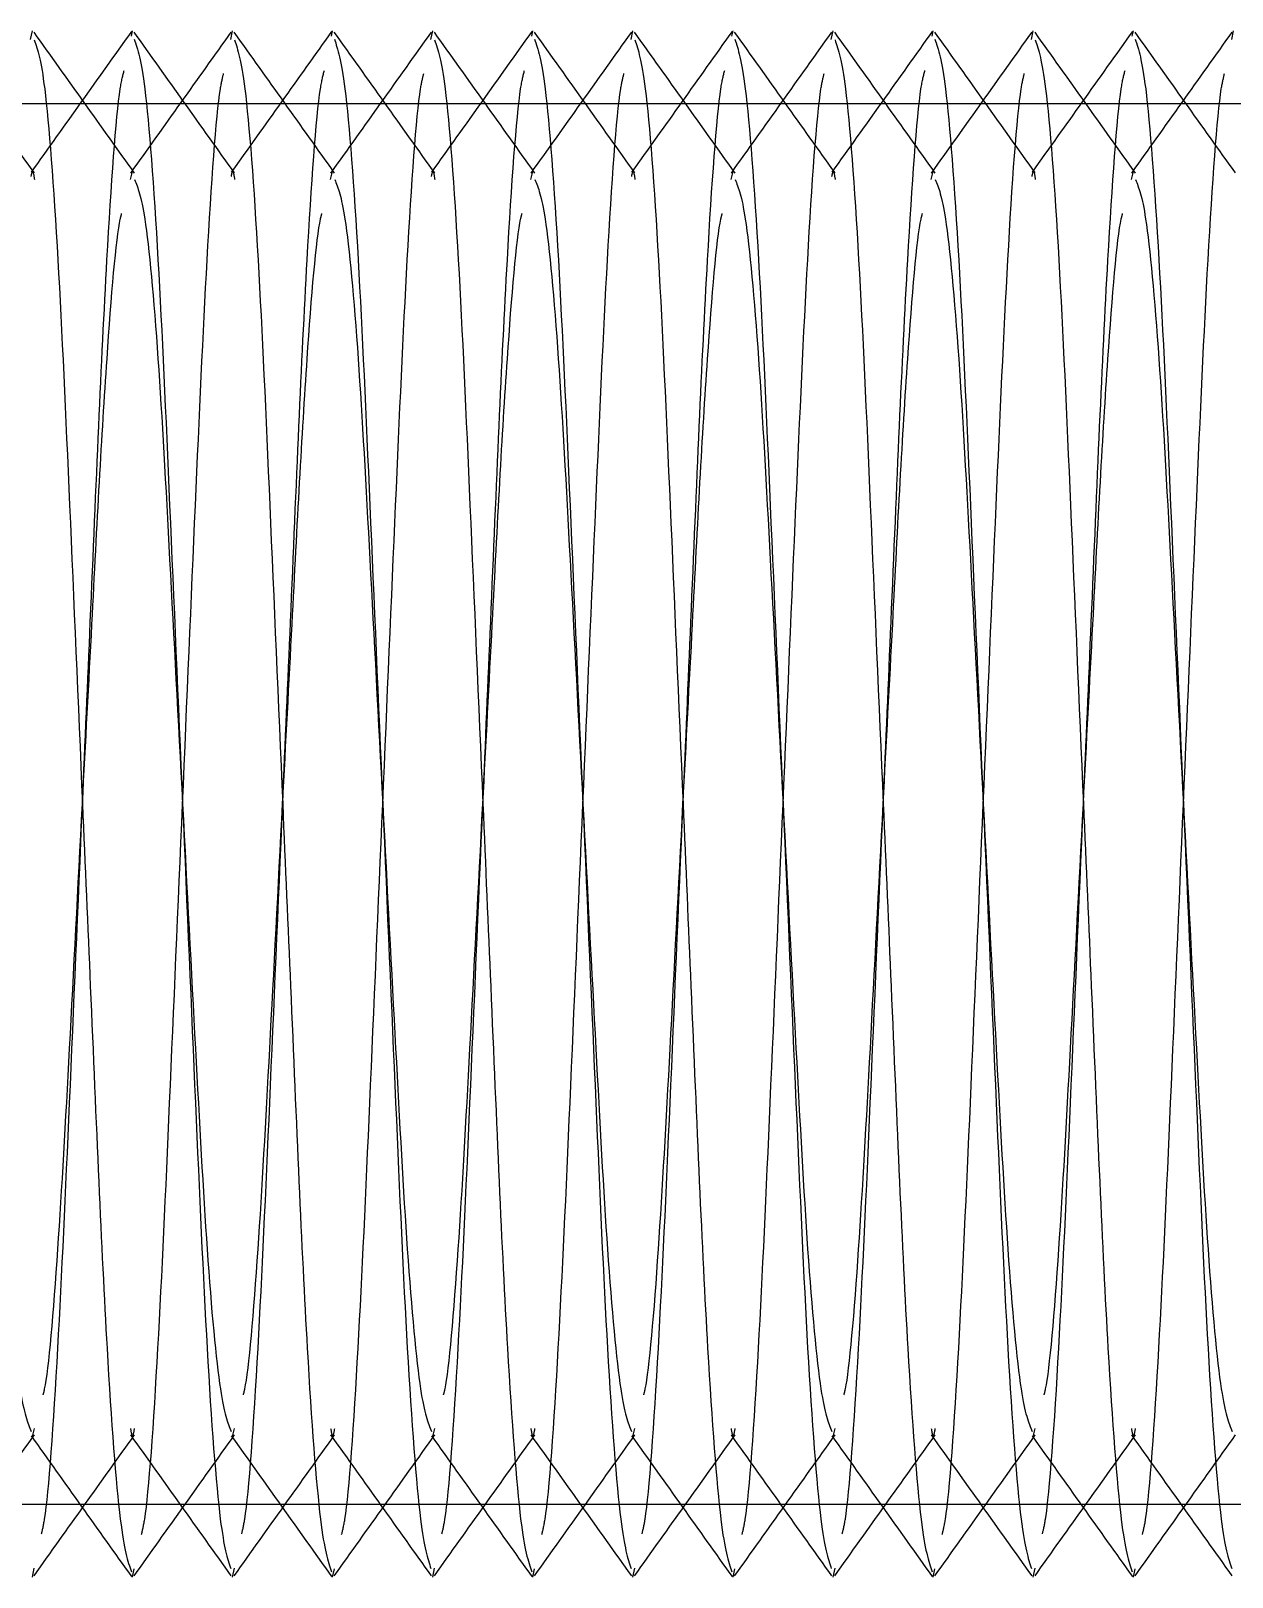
# Model space of a CAD drawing. Header units: metres. Extents: x 0 to 21025, y 0 to 14850.
# Drawn here: x 2268.36 to 2280.36, y 13176.95 to 13192.41 of the extents above; entities that cross this region are included whole.
import ezdxf

# ---------------------------------------------------------------- set-up
doc = ezdxf.new("R2010")
doc.units = ezdxf.units.M
doc.header["$LTSCALE"] = 25
doc.linetypes.add('HIDDEN2', pattern=[4.7625, 3.175, -1.5875])
doc.layers.add('ST1', color=7, linetype='HIDDEN2')

msp = doc.modelspace()

# ---------------------------------------------------------------- linework, layer by layer
at = {"layer": 'ST1'}
for p, q in [((2268.352, 13192.324), (2268.37, 13192.409)), ((2269.359, 13192.357), (2269.37, 13192.409)), ((2270.352, 13192.324), (2270.37, 13192.409)), ((2271.359, 13192.357), (2271.37, 13192.409)), ((2272.352, 13192.324), (2272.37, 13192.409)), ((2273.359, 13192.357), (2273.37, 13192.409)), ((2274.352, 13192.324), (2274.37, 13192.409)), ((2275.359, 13192.357), (2275.37, 13192.409)), ((2276.352, 13192.324), (2276.37, 13192.409)), ((2277.359, 13192.357), (2277.37, 13192.409)), ((2278.352, 13192.324), (2278.37, 13192.409)), ((2279.359, 13192.357), (2279.37, 13192.409)), ((2280.352, 13192.324), (2280.37, 13192.409)), ((2283.346, 13191.681), (2258.346, 13191.681)), ((2269.35, 13190.923), (2269.37, 13191.003)), ((2271.35, 13190.923), (2271.37, 13191.003)), ((2273.35, 13190.923), (2273.37, 13191.003)), ((2275.35, 13190.923), (2275.37, 13191.003)), ((2277.35, 13190.923), (2277.37, 13191.003)), ((2279.35, 13190.923), (2279.37, 13191.003)), ((2268.37, 13178.36), (2268.39, 13178.438)), ((2270.37, 13178.36), (2270.39, 13178.438)), ((2272.37, 13178.36), (2272.39, 13178.438)), ((2274.37, 13178.36), (2274.39, 13178.438)), ((2276.37, 13178.36), (2276.39, 13178.438)), ((2278.37, 13178.36), (2278.39, 13178.438)), ((2258.346, 13177.681), (2283.346, 13177.681)), ((2268.37, 13176.954), (2268.389, 13177.042)), ((2269.37, 13176.954), (2269.387, 13177.035)), ((2270.37, 13176.954), (2270.389, 13177.042)), ((2271.37, 13176.954), (2271.387, 13177.035)), ((2272.37, 13176.954), (2272.389, 13177.042)), ((2273.37, 13176.954), (2273.387, 13177.035)), ((2274.37, 13176.954), (2274.389, 13177.042)), ((2275.37, 13176.954), (2275.387, 13177.035)), ((2276.37, 13176.954), (2276.389, 13177.042)), ((2277.37, 13176.954), (2277.387, 13177.035)), ((2278.37, 13176.954), (2278.389, 13177.042)), ((2279.37, 13176.954), (2279.387, 13177.035))]:
    msp.add_line(p, q, dxfattribs=at)
for points, knots in [([(2268.39, 13190.989), (2268.222, 13191.223), (2267.888, 13191.693), (2267.553, 13192.163), (2267.386, 13192.397)], [0, 0, 0, 0, 0.499937, 1, 1, 1, 1]), ([(2269.36, 13192.404), (2269.193, 13192.169), (2268.859, 13191.7), (2268.525, 13191.231), (2268.357, 13190.997)], [0, 0, 0, 0, 0.500035, 1, 1, 1, 1]), ([(2269.39, 13190.988), (2269.223, 13191.223), (2268.889, 13191.692), (2268.554, 13192.161), (2268.387, 13192.395)], [0, 0, 0, 0, 0.49997, 1, 1, 1, 1]), ([(2268.389, 13192.32), (2268.423, 13192.218), (2268.498, 13191.992), (2268.627, 13190.27), (2268.74, 13187.721), (2268.853, 13185.083), (2268.954, 13182.757), (2269.033, 13180.862), (2269.127, 13178.922), (2269.246, 13177.34), (2269.323, 13177.113), (2269.359, 13177.006)], [0, 0, 0, 0, 0.108328, 0.239496, 0.365485, 0.495517, 0.57381, 0.663359, 0.752437, 0.883605, 1, 1, 1, 1]), ([(2270.354, 13192.397), (2270.187, 13192.162), (2269.852, 13191.692), (2269.518, 13191.223), (2269.35, 13190.988)], [0, 0, 0, 0, 0.50006, 1, 1, 1, 1]), ([(2270.39, 13190.989), (2270.222, 13191.223), (2269.888, 13191.693), (2269.553, 13192.163), (2269.386, 13192.397)], [0, 0, 0, 0, 0.499937, 1, 1, 1, 1]), ([(2269.387, 13192.327), (2269.422, 13192.224), (2269.497, 13191.997), (2269.627, 13190.271), (2269.74, 13187.719), (2269.87, 13184.681), (2270.001, 13181.643), (2270.113, 13179.092), (2270.243, 13177.367), (2270.318, 13177.141), (2270.352, 13177.038)], [0, 0, 0, 0, 0.1105714, 0.242596, 0.3694081, 0.5002899, 0.6311716, 0.7579837, 0.8900083, 1, 1, 1, 1]), ([(2271.36, 13192.404), (2271.193, 13192.169), (2270.859, 13191.7), (2270.525, 13191.231), (2270.357, 13190.997)], [0, 0, 0, 0, 0.500035, 1, 1, 1, 1]), ([(2271.39, 13190.988), (2271.223, 13191.223), (2270.889, 13191.692), (2270.554, 13192.161), (2270.387, 13192.395)], [0, 0, 0, 0, 0.49997, 1, 1, 1, 1]), ([(2270.389, 13192.32), (2270.423, 13192.218), (2270.498, 13191.992), (2270.627, 13190.27), (2270.74, 13187.721), (2270.853, 13185.083), (2270.954, 13182.757), (2271.033, 13180.862), (2271.127, 13178.922), (2271.246, 13177.34), (2271.323, 13177.113), (2271.359, 13177.006)], [0, 0, 0, 0, 0.108328, 0.239496, 0.365485, 0.495517, 0.57381, 0.663359, 0.752437, 0.883605, 1, 1, 1, 1]), ([(2272.354, 13192.397), (2272.187, 13192.162), (2271.852, 13191.692), (2271.518, 13191.223), (2271.35, 13190.988)], [0, 0, 0, 0, 0.5000596, 1, 1, 1, 1]), ([(2272.39, 13190.989), (2272.222, 13191.223), (2271.888, 13191.693), (2271.553, 13192.163), (2271.386, 13192.397)], [0, 0, 0, 0, 0.4999369, 1, 1, 1, 1]), ([(2271.387, 13192.327), (2271.422, 13192.224), (2271.497, 13191.997), (2271.627, 13190.271), (2271.74, 13187.719), (2271.87, 13184.681), (2272.001, 13181.643), (2272.113, 13179.092), (2272.243, 13177.367), (2272.318, 13177.141), (2272.352, 13177.038)], [0, 0, 0, 0, 0.1105714, 0.242596, 0.3694081, 0.5002899, 0.6311716, 0.7579837, 0.8900083, 1, 1, 1, 1]), ([(2273.36, 13192.404), (2273.193, 13192.169), (2272.859, 13191.7), (2272.525, 13191.231), (2272.357, 13190.997)], [0, 0, 0, 0, 0.500035, 1, 1, 1, 1]), ([(2273.39, 13190.988), (2273.223, 13191.223), (2272.889, 13191.692), (2272.554, 13192.161), (2272.387, 13192.395)], [0, 0, 0, 0, 0.49997, 1, 1, 1, 1]), ([(2272.389, 13192.32), (2272.423, 13192.218), (2272.498, 13191.992), (2272.627, 13190.27), (2272.74, 13187.721), (2272.853, 13185.083), (2272.954, 13182.757), (2273.033, 13180.862), (2273.127, 13178.922), (2273.246, 13177.34), (2273.323, 13177.113), (2273.359, 13177.006)], [0, 0, 0, 0, 0.108328, 0.239496, 0.365485, 0.495517, 0.57381, 0.663359, 0.752437, 0.883605, 1, 1, 1, 1]), ([(2274.354, 13192.397), (2274.187, 13192.162), (2273.852, 13191.692), (2273.518, 13191.223), (2273.35, 13190.988)], [0, 0, 0, 0, 0.50006, 1, 1, 1, 1]), ([(2274.39, 13190.989), (2274.222, 13191.223), (2273.888, 13191.693), (2273.553, 13192.163), (2273.386, 13192.397)], [0, 0, 0, 0, 0.4999369, 1, 1, 1, 1]), ([(2273.387, 13192.327), (2273.422, 13192.224), (2273.497, 13191.997), (2273.627, 13190.271), (2273.74, 13187.719), (2273.87, 13184.681), (2274.001, 13181.643), (2274.113, 13179.092), (2274.243, 13177.367), (2274.318, 13177.141), (2274.352, 13177.038)], [0, 0, 0, 0, 0.110571, 0.242596, 0.369408, 0.50029, 0.631172, 0.757984, 0.890008, 1, 1, 1, 1]), ([(2275.36, 13192.404), (2275.193, 13192.169), (2274.859, 13191.7), (2274.525, 13191.231), (2274.357, 13190.997)], [0, 0, 0, 0, 0.500035, 1, 1, 1, 1]), ([(2275.39, 13190.988), (2275.223, 13191.223), (2274.889, 13191.692), (2274.554, 13192.161), (2274.387, 13192.395)], [0, 0, 0, 0, 0.49997, 1, 1, 1, 1]), ([(2274.389, 13192.32), (2274.423, 13192.218), (2274.498, 13191.992), (2274.627, 13190.27), (2274.74, 13187.721), (2274.853, 13185.083), (2274.954, 13182.757), (2275.033, 13180.862), (2275.127, 13178.922), (2275.246, 13177.34), (2275.323, 13177.113), (2275.359, 13177.006)], [0, 0, 0, 0, 0.108328, 0.239496, 0.365485, 0.495517, 0.57381, 0.663359, 0.752437, 0.883605, 1, 1, 1, 1]), ([(2276.354, 13192.397), (2276.187, 13192.162), (2275.852, 13191.692), (2275.518, 13191.223), (2275.35, 13190.988)], [0, 0, 0, 0, 0.50006, 1, 1, 1, 1]), ([(2276.39, 13190.989), (2276.222, 13191.223), (2275.888, 13191.693), (2275.553, 13192.163), (2275.386, 13192.397)], [0, 0, 0, 0, 0.499937, 1, 1, 1, 1]), ([(2275.387, 13192.327), (2275.422, 13192.224), (2275.497, 13191.997), (2275.627, 13190.271), (2275.74, 13187.719), (2275.87, 13184.681), (2276.001, 13181.643), (2276.113, 13179.092), (2276.243, 13177.367), (2276.318, 13177.141), (2276.352, 13177.038)], [0, 0, 0, 0, 0.1105714, 0.242596, 0.3694081, 0.5002899, 0.6311716, 0.7579837, 0.8900083, 1, 1, 1, 1]), ([(2277.36, 13192.404), (2277.193, 13192.169), (2276.859, 13191.7), (2276.525, 13191.231), (2276.357, 13190.997)], [0, 0, 0, 0, 0.500035, 1, 1, 1, 1]), ([(2277.39, 13190.988), (2277.223, 13191.223), (2276.889, 13191.692), (2276.554, 13192.161), (2276.387, 13192.395)], [0, 0, 0, 0, 0.49997, 1, 1, 1, 1]), ([(2276.389, 13192.32), (2276.423, 13192.218), (2276.498, 13191.992), (2276.627, 13190.27), (2276.74, 13187.721), (2276.853, 13185.083), (2276.954, 13182.757), (2277.033, 13180.862), (2277.127, 13178.922), (2277.246, 13177.34), (2277.323, 13177.113), (2277.359, 13177.006)], [0, 0, 0, 0, 0.108328, 0.239496, 0.365485, 0.495517, 0.57381, 0.663359, 0.752437, 0.883605, 1, 1, 1, 1]), ([(2278.354, 13192.397), (2278.187, 13192.162), (2277.852, 13191.692), (2277.518, 13191.223), (2277.35, 13190.988)], [0, 0, 0, 0, 0.50006, 1, 1, 1, 1]), ([(2278.39, 13190.989), (2278.222, 13191.223), (2277.888, 13191.693), (2277.553, 13192.163), (2277.386, 13192.397)], [0, 0, 0, 0, 0.4999369, 1, 1, 1, 1]), ([(2277.387, 13192.327), (2277.422, 13192.224), (2277.497, 13191.997), (2277.627, 13190.271), (2277.74, 13187.719), (2277.87, 13184.681), (2278.001, 13181.643), (2278.113, 13179.092), (2278.243, 13177.367), (2278.318, 13177.141), (2278.352, 13177.038)], [0, 0, 0, 0, 0.1105714, 0.242596, 0.3694081, 0.5002899, 0.6311716, 0.7579837, 0.8900083, 1, 1, 1, 1]), ([(2279.36, 13192.404), (2279.193, 13192.169), (2278.859, 13191.7), (2278.525, 13191.231), (2278.357, 13190.997)], [0, 0, 0, 0, 0.500035, 1, 1, 1, 1]), ([(2279.39, 13190.988), (2279.223, 13191.223), (2278.889, 13191.692), (2278.554, 13192.161), (2278.387, 13192.395)], [0, 0, 0, 0, 0.49997, 1, 1, 1, 1]), ([(2278.389, 13192.32), (2278.423, 13192.218), (2278.498, 13191.992), (2278.627, 13190.27), (2278.74, 13187.721), (2278.853, 13185.083), (2278.954, 13182.757), (2279.033, 13180.862), (2279.127, 13178.922), (2279.246, 13177.34), (2279.323, 13177.113), (2279.359, 13177.006)], [0, 0, 0, 0, 0.108328, 0.239496, 0.365485, 0.495517, 0.57381, 0.663359, 0.752437, 0.883605, 1, 1, 1, 1]), ([(2280.354, 13192.397), (2280.187, 13192.162), (2279.852, 13191.692), (2279.518, 13191.223), (2279.35, 13190.988)], [0, 0, 0, 0, 0.50006, 1, 1, 1, 1]), ([(2280.39, 13190.989), (2280.222, 13191.223), (2279.888, 13191.693), (2279.553, 13192.163), (2279.386, 13192.397)], [0, 0, 0, 0, 0.499937, 1, 1, 1, 1]), ([(2279.387, 13192.327), (2279.422, 13192.224), (2279.497, 13191.997), (2279.627, 13190.271), (2279.74, 13187.719), (2279.87, 13184.681), (2280.001, 13181.643), (2280.113, 13179.092), (2280.243, 13177.367), (2280.318, 13177.141), (2280.352, 13177.038)], [0, 0, 0, 0, 0.1105714, 0.242596, 0.3694081, 0.5002899, 0.6311716, 0.7579837, 0.8900083, 1, 1, 1, 1]), ([(2268.461, 13177.385), (2268.471, 13177.426), (2268.523, 13177.631), (2268.627, 13179.128), (2268.74, 13181.631), (2268.853, 13184.282), (2268.954, 13186.604), (2269.033, 13188.506), (2269.126, 13190.417), (2269.22, 13191.759), (2269.274, 13191.965), (2269.287, 13192.014)], [0, 0, 0, 0, 0.038658, 0.193158, 0.341558, 0.49472, 0.586939, 0.692417, 0.79734, 0.95184, 1, 1, 1, 1]), ([(2269.46, 13177.378), (2269.47, 13177.42), (2269.523, 13177.626), (2269.627, 13179.127), (2269.74, 13181.634), (2269.87, 13184.681), (2270.001, 13187.728), (2270.113, 13190.235), (2270.218, 13191.735), (2270.27, 13191.94), (2270.28, 13191.982)], [0, 0, 0, 0, 0.040767, 0.196457, 0.346, 0.500342, 0.654684, 0.804227, 0.959916, 1, 1, 1, 1]), ([(2270.461, 13177.385), (2270.471, 13177.426), (2270.523, 13177.631), (2270.627, 13179.128), (2270.74, 13181.631), (2270.853, 13184.282), (2270.954, 13186.604), (2271.033, 13188.506), (2271.126, 13190.417), (2271.22, 13191.759), (2271.274, 13191.965), (2271.287, 13192.014)], [0, 0, 0, 0, 0.038658, 0.193158, 0.341558, 0.49472, 0.586939, 0.692417, 0.79734, 0.95184, 1, 1, 1, 1]), ([(2271.46, 13177.378), (2271.47, 13177.42), (2271.523, 13177.626), (2271.627, 13179.127), (2271.74, 13181.634), (2271.87, 13184.681), (2272.001, 13187.728), (2272.113, 13190.235), (2272.218, 13191.735), (2272.27, 13191.94), (2272.28, 13191.982)], [0, 0, 0, 0, 0.040767, 0.196457, 0.346, 0.500342, 0.654684, 0.804227, 0.959916, 1, 1, 1, 1]), ([(2272.461, 13177.385), (2272.471, 13177.426), (2272.523, 13177.631), (2272.627, 13179.128), (2272.74, 13181.631), (2272.853, 13184.282), (2272.954, 13186.604), (2273.033, 13188.506), (2273.126, 13190.417), (2273.22, 13191.759), (2273.274, 13191.965), (2273.287, 13192.014)], [0, 0, 0, 0, 0.0386582, 0.1931578, 0.3415577, 0.4947199, 0.5869387, 0.6924168, 0.7973402, 0.9518398, 1, 1, 1, 1]), ([(2273.46, 13177.378), (2273.47, 13177.42), (2273.523, 13177.626), (2273.627, 13179.127), (2273.74, 13181.634), (2273.87, 13184.681), (2274.001, 13187.728), (2274.113, 13190.235), (2274.218, 13191.735), (2274.27, 13191.94), (2274.28, 13191.982)], [0, 0, 0, 0, 0.040767, 0.196457, 0.346, 0.500342, 0.654684, 0.804227, 0.959916, 1, 1, 1, 1]), ([(2274.461, 13177.385), (2274.471, 13177.426), (2274.523, 13177.631), (2274.627, 13179.128), (2274.74, 13181.631), (2274.853, 13184.282), (2274.954, 13186.604), (2275.033, 13188.506), (2275.126, 13190.417), (2275.22, 13191.759), (2275.274, 13191.965), (2275.287, 13192.014)], [0, 0, 0, 0, 0.038658, 0.193158, 0.341558, 0.49472, 0.586939, 0.692417, 0.79734, 0.95184, 1, 1, 1, 1]), ([(2275.46, 13177.378), (2275.47, 13177.42), (2275.523, 13177.626), (2275.627, 13179.127), (2275.74, 13181.634), (2275.87, 13184.681), (2276.001, 13187.728), (2276.113, 13190.235), (2276.218, 13191.735), (2276.27, 13191.94), (2276.28, 13191.982)], [0, 0, 0, 0, 0.040767, 0.196457, 0.346, 0.500342, 0.654684, 0.804227, 0.959916, 1, 1, 1, 1]), ([(2276.461, 13177.385), (2276.471, 13177.426), (2276.523, 13177.631), (2276.627, 13179.128), (2276.74, 13181.631), (2276.853, 13184.282), (2276.954, 13186.604), (2277.033, 13188.506), (2277.126, 13190.417), (2277.22, 13191.759), (2277.274, 13191.965), (2277.287, 13192.014)], [0, 0, 0, 0, 0.038658, 0.193158, 0.341558, 0.49472, 0.586939, 0.692417, 0.79734, 0.95184, 1, 1, 1, 1]), ([(2277.46, 13177.378), (2277.47, 13177.42), (2277.523, 13177.626), (2277.627, 13179.127), (2277.74, 13181.634), (2277.87, 13184.681), (2278.001, 13187.728), (2278.113, 13190.235), (2278.218, 13191.735), (2278.27, 13191.94), (2278.28, 13191.982)], [0, 0, 0, 0, 0.040767, 0.196457, 0.346, 0.500342, 0.654684, 0.804227, 0.959916, 1, 1, 1, 1]), ([(2278.461, 13177.385), (2278.471, 13177.426), (2278.523, 13177.631), (2278.627, 13179.128), (2278.74, 13181.631), (2278.853, 13184.282), (2278.954, 13186.604), (2279.033, 13188.506), (2279.126, 13190.417), (2279.22, 13191.759), (2279.274, 13191.965), (2279.287, 13192.014)], [0, 0, 0, 0, 0.038658, 0.193158, 0.341558, 0.49472, 0.586939, 0.692417, 0.79734, 0.95184, 1, 1, 1, 1]), ([(2279.46, 13177.378), (2279.47, 13177.42), (2279.523, 13177.626), (2279.627, 13179.127), (2279.74, 13181.634), (2279.87, 13184.681), (2280.001, 13187.728), (2280.113, 13190.235), (2280.218, 13191.735), (2280.27, 13191.94), (2280.28, 13191.982)], [0, 0, 0, 0, 0.040767, 0.196457, 0.346, 0.500342, 0.654684, 0.804227, 0.959916, 1, 1, 1, 1]), ([(2267.391, 13190.923), (2267.424, 13190.841), (2267.498, 13190.656), (2267.627, 13189.253), (2267.74, 13187.167), (2267.87, 13184.681), (2268.001, 13182.196), (2268.113, 13180.107), (2268.245, 13178.683), (2268.322, 13178.497), (2268.357, 13178.41)], [0, 0, 0, 0, 0.106972, 0.238781, 0.365377, 0.496042, 0.626708, 0.753304, 0.885113, 1, 1, 1, 1]), ([(2268.357, 13190.953), (2268.362, 13190.976), (2268.373, 13191.035), (2268.384, 13190.966), (2268.39, 13190.924)], [0, 0, 0, 0, 0.390533, 1, 1, 1, 1]), ([(2269.391, 13190.923), (2269.424, 13190.841), (2269.498, 13190.656), (2269.627, 13189.253), (2269.74, 13187.167), (2269.87, 13184.681), (2270.001, 13182.196), (2270.113, 13180.107), (2270.245, 13178.683), (2270.322, 13178.497), (2270.357, 13178.41)], [0, 0, 0, 0, 0.106972, 0.238781, 0.365377, 0.496042, 0.626708, 0.753304, 0.885113, 1, 1, 1, 1]), ([(2270.357, 13190.953), (2270.362, 13190.976), (2270.373, 13191.035), (2270.384, 13190.966), (2270.39, 13190.924)], [0, 0, 0, 0, 0.390533, 1, 1, 1, 1]), ([(2271.391, 13190.923), (2271.424, 13190.841), (2271.498, 13190.656), (2271.627, 13189.253), (2271.74, 13187.167), (2271.87, 13184.681), (2272.001, 13182.196), (2272.113, 13180.107), (2272.245, 13178.683), (2272.322, 13178.497), (2272.357, 13178.41)], [0, 0, 0, 0, 0.106972, 0.238781, 0.365377, 0.496042, 0.626708, 0.753304, 0.885113, 1, 1, 1, 1]), ([(2272.357, 13190.953), (2272.362, 13190.976), (2272.373, 13191.035), (2272.384, 13190.966), (2272.39, 13190.924)], [0, 0, 0, 0, 0.390533, 1, 1, 1, 1]), ([(2273.391, 13190.923), (2273.424, 13190.841), (2273.498, 13190.656), (2273.627, 13189.253), (2273.74, 13187.167), (2273.87, 13184.681), (2274.001, 13182.196), (2274.113, 13180.107), (2274.245, 13178.683), (2274.322, 13178.497), (2274.357, 13178.41)], [0, 0, 0, 0, 0.106972, 0.238781, 0.365377, 0.496042, 0.626708, 0.753304, 0.885113, 1, 1, 1, 1]), ([(2274.357, 13190.953), (2274.362, 13190.976), (2274.373, 13191.035), (2274.384, 13190.966), (2274.39, 13190.924)], [0, 0, 0, 0, 0.390533, 1, 1, 1, 1]), ([(2275.391, 13190.923), (2275.424, 13190.841), (2275.498, 13190.656), (2275.627, 13189.253), (2275.74, 13187.167), (2275.87, 13184.681), (2276.001, 13182.196), (2276.113, 13180.107), (2276.245, 13178.683), (2276.322, 13178.497), (2276.357, 13178.41)], [0, 0, 0, 0, 0.106972, 0.238781, 0.365377, 0.496042, 0.626708, 0.753304, 0.885113, 1, 1, 1, 1]), ([(2276.357, 13190.953), (2276.362, 13190.976), (2276.373, 13191.035), (2276.384, 13190.966), (2276.39, 13190.924)], [0, 0, 0, 0, 0.390533, 1, 1, 1, 1]), ([(2277.391, 13190.923), (2277.424, 13190.841), (2277.498, 13190.656), (2277.627, 13189.253), (2277.74, 13187.167), (2277.87, 13184.681), (2278.001, 13182.196), (2278.113, 13180.107), (2278.245, 13178.683), (2278.322, 13178.497), (2278.357, 13178.41)], [0, 0, 0, 0, 0.106972, 0.238781, 0.365377, 0.496042, 0.626708, 0.753304, 0.885113, 1, 1, 1, 1]), ([(2278.357, 13190.953), (2278.362, 13190.976), (2278.373, 13191.035), (2278.384, 13190.966), (2278.39, 13190.924)], [0, 0, 0, 0, 0.390533, 1, 1, 1, 1]), ([(2279.391, 13190.923), (2279.424, 13190.841), (2279.498, 13190.656), (2279.627, 13189.253), (2279.74, 13187.167), (2279.87, 13184.681), (2280.001, 13182.196), (2280.113, 13180.107), (2280.245, 13178.683), (2280.322, 13178.497), (2280.357, 13178.41)], [0, 0, 0, 0, 0.106972, 0.238781, 0.365377, 0.496042, 0.626708, 0.753304, 0.885113, 1, 1, 1, 1]), ([(2268.478, 13178.777), (2268.483, 13178.794), (2268.529, 13178.959), (2268.628, 13180.15), (2268.74, 13182.183), (2268.858, 13184.462), (2268.962, 13186.412), (2269.04, 13187.942), (2269.129, 13189.394), (2269.211, 13190.403), (2269.258, 13190.567), (2269.262, 13190.584)], [0, 0, 0, 0, 0.019148, 0.181961, 0.338335, 0.499736, 0.617516, 0.717853, 0.818619, 0.981432, 1, 1, 1, 1]), ([(2270.478, 13178.777), (2270.483, 13178.794), (2270.529, 13178.959), (2270.628, 13180.15), (2270.74, 13182.183), (2270.858, 13184.462), (2270.962, 13186.412), (2271.04, 13187.942), (2271.129, 13189.394), (2271.211, 13190.403), (2271.258, 13190.567), (2271.262, 13190.584)], [0, 0, 0, 0, 0.0191483, 0.1819613, 0.3383353, 0.4997364, 0.6175161, 0.7178528, 0.8186194, 0.9814324, 1, 1, 1, 1]), ([(2272.478, 13178.777), (2272.483, 13178.794), (2272.529, 13178.959), (2272.628, 13180.15), (2272.74, 13182.183), (2272.858, 13184.462), (2272.962, 13186.412), (2273.04, 13187.942), (2273.129, 13189.394), (2273.211, 13190.403), (2273.258, 13190.567), (2273.262, 13190.584)], [0, 0, 0, 0, 0.019148, 0.181961, 0.338335, 0.499736, 0.617516, 0.717853, 0.818619, 0.981432, 1, 1, 1, 1]), ([(2274.478, 13178.777), (2274.483, 13178.794), (2274.529, 13178.959), (2274.628, 13180.15), (2274.74, 13182.183), (2274.858, 13184.462), (2274.962, 13186.412), (2275.04, 13187.942), (2275.129, 13189.394), (2275.211, 13190.403), (2275.258, 13190.567), (2275.262, 13190.584)], [0, 0, 0, 0, 0.0191483, 0.1819613, 0.3383353, 0.4997364, 0.6175161, 0.7178528, 0.8186194, 0.9814324, 1, 1, 1, 1]), ([(2276.478, 13178.777), (2276.483, 13178.794), (2276.529, 13178.959), (2276.628, 13180.15), (2276.74, 13182.183), (2276.858, 13184.462), (2276.962, 13186.412), (2277.04, 13187.942), (2277.129, 13189.394), (2277.211, 13190.403), (2277.258, 13190.567), (2277.262, 13190.584)], [0, 0, 0, 0, 0.019148, 0.181961, 0.338335, 0.499736, 0.617516, 0.717853, 0.818619, 0.981432, 1, 1, 1, 1]), ([(2278.478, 13178.777), (2278.483, 13178.794), (2278.529, 13178.959), (2278.628, 13180.15), (2278.74, 13182.183), (2278.858, 13184.462), (2278.962, 13186.412), (2279.04, 13187.942), (2279.129, 13189.394), (2279.211, 13190.403), (2279.258, 13190.567), (2279.262, 13190.584)], [0, 0, 0, 0, 0.0191483, 0.1819613, 0.3383353, 0.4997364, 0.6175161, 0.7178528, 0.8186194, 0.9814324, 1, 1, 1, 1]), ([(2267.386, 13176.965), (2267.553, 13177.2), (2267.888, 13177.669), (2268.222, 13178.139), (2268.39, 13178.374)], [0, 0, 0, 0, 0.500063, 1, 1, 1, 1]), ([(2268.357, 13178.366), (2268.525, 13178.131), (2268.859, 13177.662), (2269.193, 13177.193), (2269.36, 13176.958)], [0, 0, 0, 0, 0.499965, 1, 1, 1, 1]), ([(2268.387, 13176.967), (2268.554, 13177.202), (2268.889, 13177.671), (2269.223, 13178.14), (2269.39, 13178.374)], [0, 0, 0, 0, 0.50003, 1, 1, 1, 1]), ([(2269.35, 13178.44), (2269.357, 13178.4), (2269.37, 13178.32), (2269.384, 13178.4), (2269.391, 13178.439)], [0, 0, 0, 0, 0.50176, 1, 1, 1, 1]), ([(2269.35, 13178.374), (2269.518, 13178.14), (2269.852, 13177.67), (2270.187, 13177.201), (2270.354, 13176.966)], [0, 0, 0, 0, 0.49994, 1, 1, 1, 1]), ([(2269.386, 13176.965), (2269.553, 13177.2), (2269.888, 13177.669), (2270.222, 13178.139), (2270.39, 13178.374)], [0, 0, 0, 0, 0.500063, 1, 1, 1, 1]), ([(2270.357, 13178.366), (2270.525, 13178.131), (2270.859, 13177.662), (2271.193, 13177.193), (2271.36, 13176.958)], [0, 0, 0, 0, 0.499965, 1, 1, 1, 1]), ([(2270.387, 13176.967), (2270.554, 13177.202), (2270.889, 13177.671), (2271.223, 13178.14), (2271.39, 13178.374)], [0, 0, 0, 0, 0.50003, 1, 1, 1, 1]), ([(2271.35, 13178.44), (2271.357, 13178.4), (2271.37, 13178.32), (2271.384, 13178.4), (2271.391, 13178.439)], [0, 0, 0, 0, 0.50176, 1, 1, 1, 1]), ([(2271.35, 13178.374), (2271.518, 13178.14), (2271.852, 13177.67), (2272.187, 13177.201), (2272.354, 13176.966)], [0, 0, 0, 0, 0.49994, 1, 1, 1, 1]), ([(2271.386, 13176.965), (2271.553, 13177.2), (2271.888, 13177.669), (2272.222, 13178.139), (2272.39, 13178.374)], [0, 0, 0, 0, 0.5000631, 1, 1, 1, 1]), ([(2272.357, 13178.366), (2272.525, 13178.131), (2272.859, 13177.662), (2273.193, 13177.193), (2273.36, 13176.958)], [0, 0, 0, 0, 0.499965, 1, 1, 1, 1]), ([(2272.387, 13176.967), (2272.554, 13177.202), (2272.889, 13177.671), (2273.223, 13178.14), (2273.39, 13178.374)], [0, 0, 0, 0, 0.50003, 1, 1, 1, 1]), ([(2273.35, 13178.44), (2273.357, 13178.4), (2273.37, 13178.32), (2273.384, 13178.4), (2273.391, 13178.439)], [0, 0, 0, 0, 0.50176, 1, 1, 1, 1]), ([(2273.35, 13178.374), (2273.518, 13178.14), (2273.852, 13177.67), (2274.187, 13177.201), (2274.354, 13176.966)], [0, 0, 0, 0, 0.49994, 1, 1, 1, 1]), ([(2273.386, 13176.965), (2273.553, 13177.2), (2273.888, 13177.669), (2274.222, 13178.139), (2274.39, 13178.374)], [0, 0, 0, 0, 0.5000631, 1, 1, 1, 1]), ([(2274.357, 13178.366), (2274.525, 13178.131), (2274.859, 13177.662), (2275.193, 13177.193), (2275.36, 13176.958)], [0, 0, 0, 0, 0.499965, 1, 1, 1, 1]), ([(2274.387, 13176.967), (2274.554, 13177.202), (2274.889, 13177.671), (2275.223, 13178.14), (2275.39, 13178.374)], [0, 0, 0, 0, 0.50003, 1, 1, 1, 1]), ([(2275.35, 13178.44), (2275.357, 13178.4), (2275.37, 13178.32), (2275.384, 13178.4), (2275.391, 13178.439)], [0, 0, 0, 0, 0.50176, 1, 1, 1, 1]), ([(2275.35, 13178.374), (2275.518, 13178.14), (2275.852, 13177.67), (2276.187, 13177.201), (2276.354, 13176.966)], [0, 0, 0, 0, 0.49994, 1, 1, 1, 1]), ([(2275.386, 13176.965), (2275.553, 13177.2), (2275.888, 13177.669), (2276.222, 13178.139), (2276.39, 13178.374)], [0, 0, 0, 0, 0.5000631, 1, 1, 1, 1]), ([(2276.357, 13178.366), (2276.525, 13178.131), (2276.859, 13177.662), (2277.193, 13177.193), (2277.36, 13176.958)], [0, 0, 0, 0, 0.499965, 1, 1, 1, 1]), ([(2276.387, 13176.967), (2276.554, 13177.202), (2276.889, 13177.671), (2277.223, 13178.14), (2277.39, 13178.374)], [0, 0, 0, 0, 0.50003, 1, 1, 1, 1]), ([(2277.35, 13178.44), (2277.357, 13178.4), (2277.37, 13178.32), (2277.384, 13178.4), (2277.391, 13178.439)], [0, 0, 0, 0, 0.50176, 1, 1, 1, 1]), ([(2277.35, 13178.374), (2277.518, 13178.14), (2277.852, 13177.67), (2278.187, 13177.201), (2278.354, 13176.966)], [0, 0, 0, 0, 0.49994, 1, 1, 1, 1]), ([(2277.386, 13176.965), (2277.553, 13177.2), (2277.888, 13177.669), (2278.222, 13178.139), (2278.39, 13178.374)], [0, 0, 0, 0, 0.500063, 1, 1, 1, 1]), ([(2278.357, 13178.366), (2278.525, 13178.131), (2278.859, 13177.662), (2279.193, 13177.193), (2279.36, 13176.958)], [0, 0, 0, 0, 0.499965, 1, 1, 1, 1]), ([(2278.387, 13176.967), (2278.554, 13177.202), (2278.889, 13177.671), (2279.223, 13178.14), (2279.39, 13178.374)], [0, 0, 0, 0, 0.50003, 1, 1, 1, 1]), ([(2279.35, 13178.44), (2279.357, 13178.4), (2279.37, 13178.32), (2279.384, 13178.4), (2279.391, 13178.439)], [0, 0, 0, 0, 0.50176, 1, 1, 1, 1]), ([(2279.35, 13178.374), (2279.518, 13178.14), (2279.852, 13177.67), (2280.187, 13177.201), (2280.354, 13176.966)], [0, 0, 0, 0, 0.49994, 1, 1, 1, 1]), ([(2279.386, 13176.965), (2279.553, 13177.2), (2279.888, 13177.669), (2280.222, 13178.139), (2280.39, 13178.374)], [0, 0, 0, 0, 0.500063, 1, 1, 1, 1])]:
    msp.add_open_spline(points, degree=3, knots=knots, dxfattribs=at)

doc.saveas('drawing.dxf')
